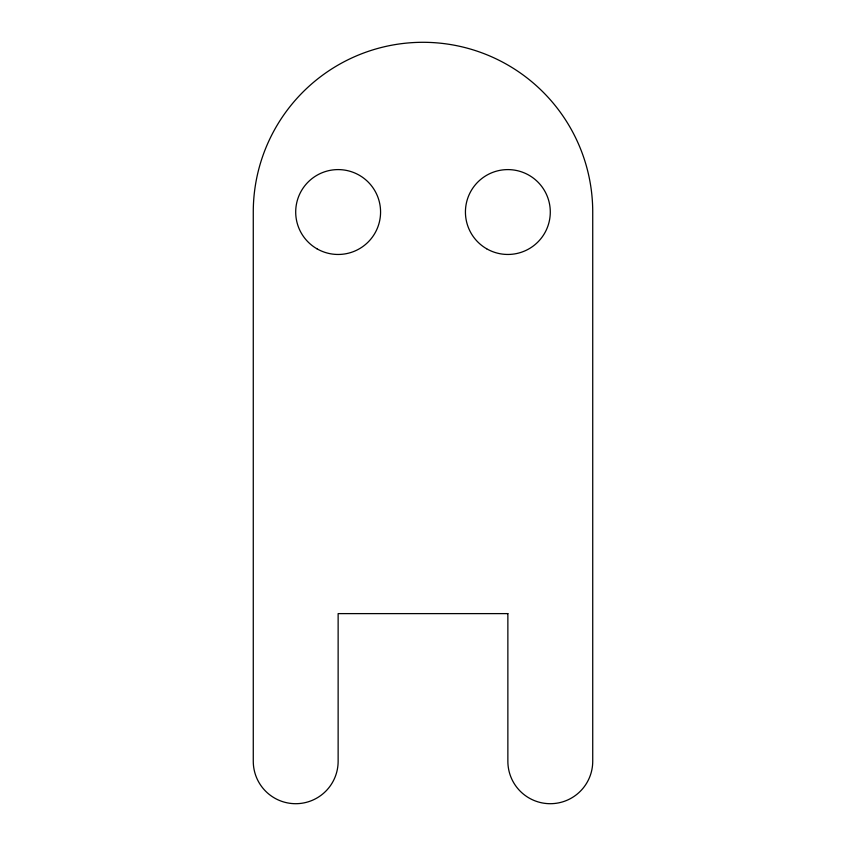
<?xml version="1.0" encoding="UTF-8"?>
<svg xmlns="http://www.w3.org/2000/svg" width="846" height="846" viewBox="0 0 846 846"><rect width="100%" height="100%" fill="white"/><g stroke="black" fill="none" stroke-linecap="round" stroke-linejoin="round"><path stroke-width="1.27" d="M507.864 613.614L338.136 613.614L338.136 761.273A42.427 42.427 0 0 1 295.709 803.7A42.427 42.427 0 0 1 253.271 761.273L253.271 212.029A169.729 169.729 0 0 1 423 42.3A169.729 169.729 0 0 1 592.729 212.029L592.729 761.273A42.427 42.427 0 0 1 550.291 803.7A42.427 42.427 0 0 1 507.864 761.273L507.864 613.614M316.922 248.777A42.427 42.427 0 0 0 380.573 212.029A42.427 42.427 0 0 0 316.922 175.281A42.427 42.427 0 0 0 316.922 248.777M486.651 248.777A42.427 42.427 0 0 0 550.291 212.029A42.427 42.427 0 0 0 486.651 175.281A42.427 42.427 0 0 0 486.651 248.777"/></g></svg>
